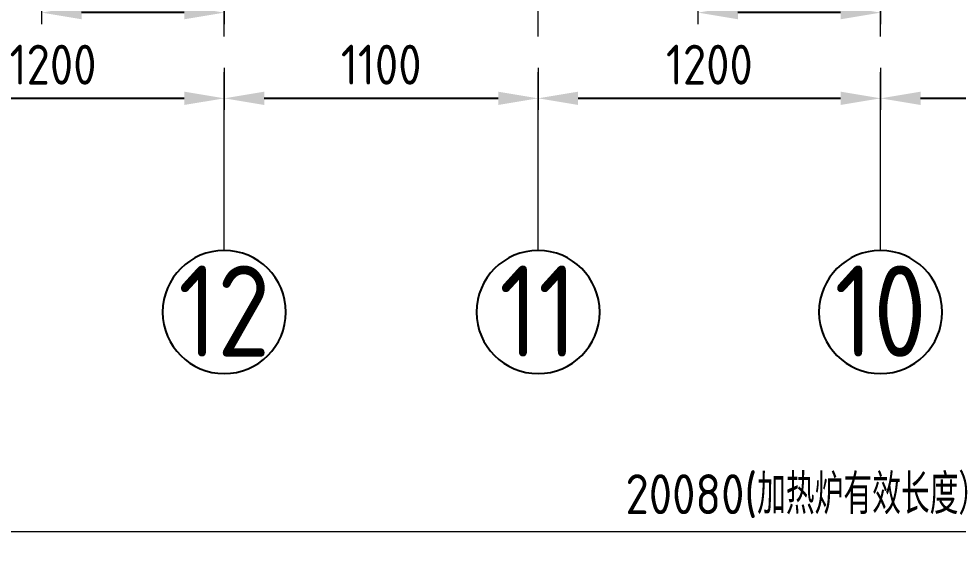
# Model space of a CAD drawing. Header units: millimetres. Extents: x 52110 to 400893, y -153728 to 31997.
# Drawn here: x 176325 to 179617, y -101045 to -99206 of the extents above; entities that cross this region are included whole.
import ezdxf
from ezdxf.enums import TextEntityAlignment as Align

# ---------------------------------------------------------------- set-up
doc = ezdxf.new("R2010")
doc.units = ezdxf.units.MM
doc.header["$LTSCALE"] = 500
doc.linetypes.add('CENTER', pattern=[2, 1.25, -0.25, 0.25, -0.25])
for name, color, linetype, lineweight in [('BIAOZHU', 3, 'Continuous', 25), ('SHI', 7, 'Continuous', 40), ('WEN', 3, 'Continuous', 20), ('ZHONG', 1, 'CENTER', 20)]:
    doc.layers.add(name, color=color, linetype=linetype, lineweight=lineweight)
doc.styles.add('GB', font='gbenor.shx', dxfattribs={"bigfont": 'gbcbig.shx'})
doc.dimstyles.new('ISO-25$0', dxfattribs={"dimscale": 40, "dimtxt": 3.5, "dimasz": 3.5, "dimexe": 1, "dimexo": 0.2, "dimgap": 1.2, "dimtad": 1, "dimtoh": 1, "dimdec": 1, "dimzin": 9, "dimdsep": 46, "dimtxsty": 'GB', "dimcen": 0, "dimclrd": 3, "dimclre": 3, "dimclrt": 256, "dimadec": 0, "dimazin": 2, "dimtfac": 1, "dimtdec": 1, "dimtix": 1, "dimtmove": 0, "dimatfit": 3, "dimldrblk": 'DOTSMALL', "dimfxl": 0, "dimlwd": -1, "dimlwe": 20, "dimarcsym": 0})

# ---------------------------------------------------------------- blocks, each defined once
blk = doc.blocks.new('序号')
at = {"layer": 'BIAOZHU'}
blk.add_circle((0, -5.397), 5.397, dxfattribs=at)
at = {"layer": 'BIAOZHU', "style": 'GB', "flags": 8}
blk.add_attdef('序号', text='', height=8, dxfattribs=at).set_placement((0, -5.478), align=Align.MIDDLE)
blk = doc.blocks.new('*D271')
at = {"layer": 'BIAOZHU', "color": 3, "linetype": 'ByBlock', "lineweight": 20}
for p, q in [((179344.5, -99378.3), (179344.5, -99525.3)), ((180444.5, -99378.3), (180444.5, -99525.3))]:
    blk.add_line(p, q, dxfattribs=at)
at = {"layer": 'BIAOZHU', "color": 3, "linetype": 'ByBlock'}
blk.add_line((179484.5, -99485.3), (180304.5, -99485.3), dxfattribs=at)
at = {"layer": 'BIAOZHU', "color": 3}
for points in [[(179484.5, -99462), (179484.5, -99508.6), (179344.5, -99485.3)], [(180304.5, -99462), (180304.5, -99508.6), (180444.5, -99485.3)]]:
    blk.add_solid(points, dxfattribs=at)
at = {"layer": 'Defpoints', "color": 0}
for p in [(179344.5, -99370.3), (180444.5, -99370.3), (180444.5, -99485.3)]:
    blk.add_point(p, dxfattribs=at)
at = {"layer": 'BIAOZHU', "insert": (179894.5, -99367.3), "char_height": 140, "attachment_point": 5, "style": 'GB'}
blk.add_mtext('1100', dxfattribs=at)
blk = doc.blocks.new('_DotSmall')
at = {"color": 0, "linetype": 'ByBlock', "const_width": 0.5}
blk.add_lwpolyline([(-0.0625, 0, 1), (0.0625, 0, 1)], format="xyb", close=True, dxfattribs=at)
blk = doc.blocks.new('*D275')
at = {"layer": 'BIAOZHU', "color": 3, "linetype": 'ByBlock', "lineweight": 20}
for p, q in [((177044.5, -99378.3), (177044.5, -99525.3)), ((178144.5, -99378.3), (178144.5, -99525.3))]:
    blk.add_line(p, q, dxfattribs=at)
at = {"layer": 'BIAOZHU', "color": 3, "linetype": 'ByBlock'}
blk.add_line((177184.5, -99485.3), (178004.5, -99485.3), dxfattribs=at)
at = {"layer": 'BIAOZHU', "color": 3}
for points in [[(177184.5, -99462), (177184.5, -99508.6), (177044.5, -99485.3)], [(178004.5, -99462), (178004.5, -99508.6), (178144.5, -99485.3)]]:
    blk.add_solid(points, dxfattribs=at)
at = {"layer": 'Defpoints', "color": 0}
for p in [(177044.5, -99370.3), (178144.5, -99370.3), (178144.5, -99485.3)]:
    blk.add_point(p, dxfattribs=at)
at = {"layer": 'BIAOZHU', "insert": (177594.5, -99367.3), "char_height": 140, "attachment_point": 5, "style": 'GB'}
blk.add_mtext('1100', dxfattribs=at)
blk = doc.blocks.new('*D276')
at = {"layer": 'BIAOZHU', "color": 3, "linetype": 'ByBlock', "lineweight": 20}
for p, q in [((178144.5, -99477.3), (178144.5, -99445.3)), ((179344.5, -99477.3), (179344.5, -99445.3))]:
    blk.add_line(p, q, dxfattribs=at)
at = {"layer": 'BIAOZHU', "color": 3}
blk.add_line((178284.5, -99485.3), (179204.5, -99485.3), dxfattribs=at)
for points in [[(178284.5, -99462), (178284.5, -99508.6), (178144.5, -99485.3)], [(179204.5, -99462), (179204.5, -99508.6), (179344.5, -99485.3)]]:
    blk.add_solid(points, dxfattribs=at)
at = {"layer": 'Defpoints', "color": 0}
for p in [(178144.5, -99485.3), (179344.5, -99485.3), (179344.5, -99485.3)]:
    blk.add_point(p, dxfattribs=at)
at = {"layer": 'BIAOZHU', "insert": (178744.5, -99367.3), "char_height": 140, "attachment_point": 5, "style": 'GB'}
blk.add_mtext('1200', dxfattribs=at)
blk = doc.blocks.new('*D277')
at = {"layer": 'BIAOZHU', "color": 3, "linetype": 'ByBlock', "lineweight": 20}
for p, q in [((178704.5, -98670), (178704.5, -99224.8)), ((179344.5, -98987), (179344.5, -99224.8))]:
    blk.add_line(p, q, dxfattribs=at)
at = {"layer": 'BIAOZHU', "color": 3, "linetype": 'ByBlock'}
blk.add_line((179204.5, -99184.8), (178844.5, -99184.8), dxfattribs=at)
at = {"layer": 'BIAOZHU', "color": 3}
for points in [[(178844.5, -99161.5), (178844.5, -99208.1), (178704.5, -99184.8)], [(179204.5, -99161.5), (179204.5, -99208.1), (179344.5, -99184.8)]]:
    blk.add_solid(points, dxfattribs=at)
at = {"layer": 'Defpoints', "color": 0}
for p in [(178704.5, -98662), (179344.5, -98979), (178704.5, -99184.8)]:
    blk.add_point(p, dxfattribs=at)
at = {"layer": 'BIAOZHU', "insert": (179024.5, -99066.8), "char_height": 140, "attachment_point": 5, "style": 'GB'}
blk.add_mtext('640', dxfattribs=at)
blk = doc.blocks.new('*D280')
at = {"layer": 'BIAOZHU', "color": 3, "linetype": 'ByBlock', "lineweight": 20}
for p, q in [((175844.5, -99477.3), (175844.5, -99445.3)), ((177044.5, -99477.3), (177044.5, -99445.3))]:
    blk.add_line(p, q, dxfattribs=at)
at = {"layer": 'BIAOZHU', "color": 3}
blk.add_line((175984.5, -99485.3), (176904.5, -99485.3), dxfattribs=at)
for points in [[(175984.5, -99462), (175984.5, -99508.6), (175844.5, -99485.3)], [(176904.5, -99462), (176904.5, -99508.6), (177044.5, -99485.3)]]:
    blk.add_solid(points, dxfattribs=at)
at = {"layer": 'Defpoints', "color": 0}
for p in [(175844.5, -99485.3), (177044.5, -99485.3), (177044.5, -99485.3)]:
    blk.add_point(p, dxfattribs=at)
at = {"layer": 'BIAOZHU', "insert": (176444.5, -99367.3), "char_height": 140, "attachment_point": 5, "style": 'GB'}
blk.add_mtext('1200', dxfattribs=at)
blk = doc.blocks.new('*D281')
at = {"layer": 'BIAOZHU', "color": 3, "linetype": 'ByBlock', "lineweight": 20}
for p, q in [((176404.5, -98670), (176404.5, -99224.8)), ((177044.5, -98987), (177044.5, -99224.8))]:
    blk.add_line(p, q, dxfattribs=at)
at = {"layer": 'BIAOZHU', "color": 3, "linetype": 'ByBlock'}
blk.add_line((176904.5, -99184.8), (176544.5, -99184.8), dxfattribs=at)
at = {"layer": 'BIAOZHU', "color": 3}
for points in [[(176544.5, -99161.5), (176544.5, -99208.1), (176404.5, -99184.8)], [(176904.5, -99161.5), (176904.5, -99208.1), (177044.5, -99184.8)]]:
    blk.add_solid(points, dxfattribs=at)
at = {"layer": 'Defpoints', "color": 0}
for p in [(176404.5, -98662), (177044.5, -98979), (176404.5, -99184.8)]:
    blk.add_point(p, dxfattribs=at)
at = {"layer": 'BIAOZHU', "insert": (176724.5, -99066.8), "char_height": 140, "attachment_point": 5, "style": 'GB'}
blk.add_mtext('640', dxfattribs=at)
blk = doc.blocks.new('*D291')
at = {"layer": 'Defpoints', "color": 0}
for p in [(189124.5, -97117), (169044.5, -97252.1), (169044.5, -101005.3)]:
    blk.add_point(p, dxfattribs=at)
at = {"layer": 'WEN', "color": 3, "linetype": 'ByBlock', "lineweight": 20}
for p, q in [((189124.5, -97125), (189124.5, -101045.3)), ((169044.5, -97260.1), (169044.5, -101045.3))]:
    blk.add_line(p, q, dxfattribs=at)
at = {"layer": 'WEN', "color": 3, "linetype": 'ByBlock'}
blk.add_line((188984.5, -101005.3), (169184.5, -101005.3), dxfattribs=at)
at = {"layer": 'WEN', "color": 3}
for points in [[(169184.5, -100981.9), (169184.5, -101028.6), (169044.5, -101005.3)], [(188984.5, -100981.9), (188984.5, -101028.6), (189124.5, -101005.3)]]:
    blk.add_solid(points, dxfattribs=at)
at = {"layer": 'WEN', "insert": (179084.5, -100880.3), "char_height": 140, "attachment_point": 5, "style": 'GB'}
blk.add_mtext('20080(加热炉有效长度）', dxfattribs=at)

msp = doc.modelspace()

# ---------------------------------------------------------------- linework, layer by layer
at = {"layer": 'ZHONG'}
for p, q in [((177044.50201, -100018.86431), (177044.50201, -97563.92308)), ((178144.50201, -100018.86431), (178144.50201, -97563.92308)), ((179344.50201, -100018.86431), (179344.50201, -97563.92308))]:
    msp.add_line(p, q, dxfattribs=at)

# ---------------------------------------------------------------- block references
at = {"layer": 'SHI'}
ref = msp.add_blockref('序号', (177044.50201, -100450.59231), dxfattribs=dict(at, xscale=-40, yscale=40, zscale=40, rotation=180))
ref.add_attrib('序号', '12', dxfattribs={"layer": 'BIAOZHU', "height": 320, "style": 'GB', "flags": 8}).set_placement((177044.50201, -100231.45641), align=Align.MIDDLE)
ref = msp.add_blockref('序号', (178144.50201, -100450.59231), dxfattribs=dict(at, xscale=-40, yscale=40, zscale=40, rotation=180))
ref.add_attrib('序号', '11', dxfattribs={"layer": 'BIAOZHU', "height": 320, "style": 'GB', "flags": 8}).set_placement((178144.50201, -100231.45641), align=Align.MIDDLE)
ref = msp.add_blockref('序号', (179344.50201, -100450.59231), dxfattribs=dict(at, xscale=-40, yscale=40, zscale=40, rotation=180))
ref.add_attrib('序号', '10', dxfattribs={"layer": 'BIAOZHU', "height": 320, "style": 'GB', "flags": 8}).set_placement((179344.50201, -100231.45641), align=Align.MIDDLE)

# ---------------------------------------------------------------- dimensions: what is measured, and where the dimension line sits
at = {"layer": 'BIAOZHU'}
for base, p1, p2, override, picture, middle in [((176404.50541, -99184.79784), (177044.50201, -98979.01959), (176404.50541, -98662.04158), {"dimtmove": 1, "dimatfit": 0, "dimfxl": 1.25}, '*D281', (176724.50371, -99066.79784)), ((178704.50541, -99184.79784), (179344.50201, -98979.01959), (178704.50541, -98662.04158), {"dimtmove": 1, "dimatfit": 0, "dimfxl": 1.25}, '*D277', (179024.50371, -99066.79784)), ((177044.50201, -99485.30289), (175844.50201, -99485.30289), (177044.50201, -99485.30289), {"dimatfit": 0, "dimfxl": 1.25}, '*D280', (176444.50201, -99367.30289)), ((178144.50201, -99485.30289), (177044.50201, -99370.34488), (178144.50201, -99370.34488), {"dimtmove": 1, "dimatfit": 0, "dimfxl": 1.25}, '*D275', (177594.50201, -99367.30289)), ((179344.50201, -99485.30289), (178144.50201, -99485.30289), (179344.50201, -99485.30289), {"dimatfit": 0, "dimfxl": 1.25}, '*D276', (178744.50201, -99367.30289)), ((180444.50201, -99485.30289), (179344.50201, -99370.34488), (180444.50201, -99370.34488), {"dimtmove": 1, "dimatfit": 0, "dimfxl": 1.25}, '*D271', (179894.50201, -99367.30289))]:
    dim = msp.add_linear_dim(base=base, p1=p1, p2=p2, dimstyle='ISO-25$0', override=override, dxfattribs=at)
    dim.commit()
    dim.dimension.update_dxf_attribs({"geometry": picture, "text_midpoint": middle})
at = {"layer": 'WEN'}
dim = msp.add_linear_dim(base=(169044.50201, -101005.27803), p1=(189124.50201, -97117.03339), p2=(169044.50201, -97252.13012), text='<>(加热炉有效长度）', dimstyle='ISO-25$0', override={"dimatfit": 0, "dimfxl": 1.8}, dxfattribs=at)
dim.commit()
dim.dimension.update_dxf_attribs({"geometry": '*D291', "text_midpoint": (179084.50201, -100880.32951)})

doc.saveas('drawing.dxf')
